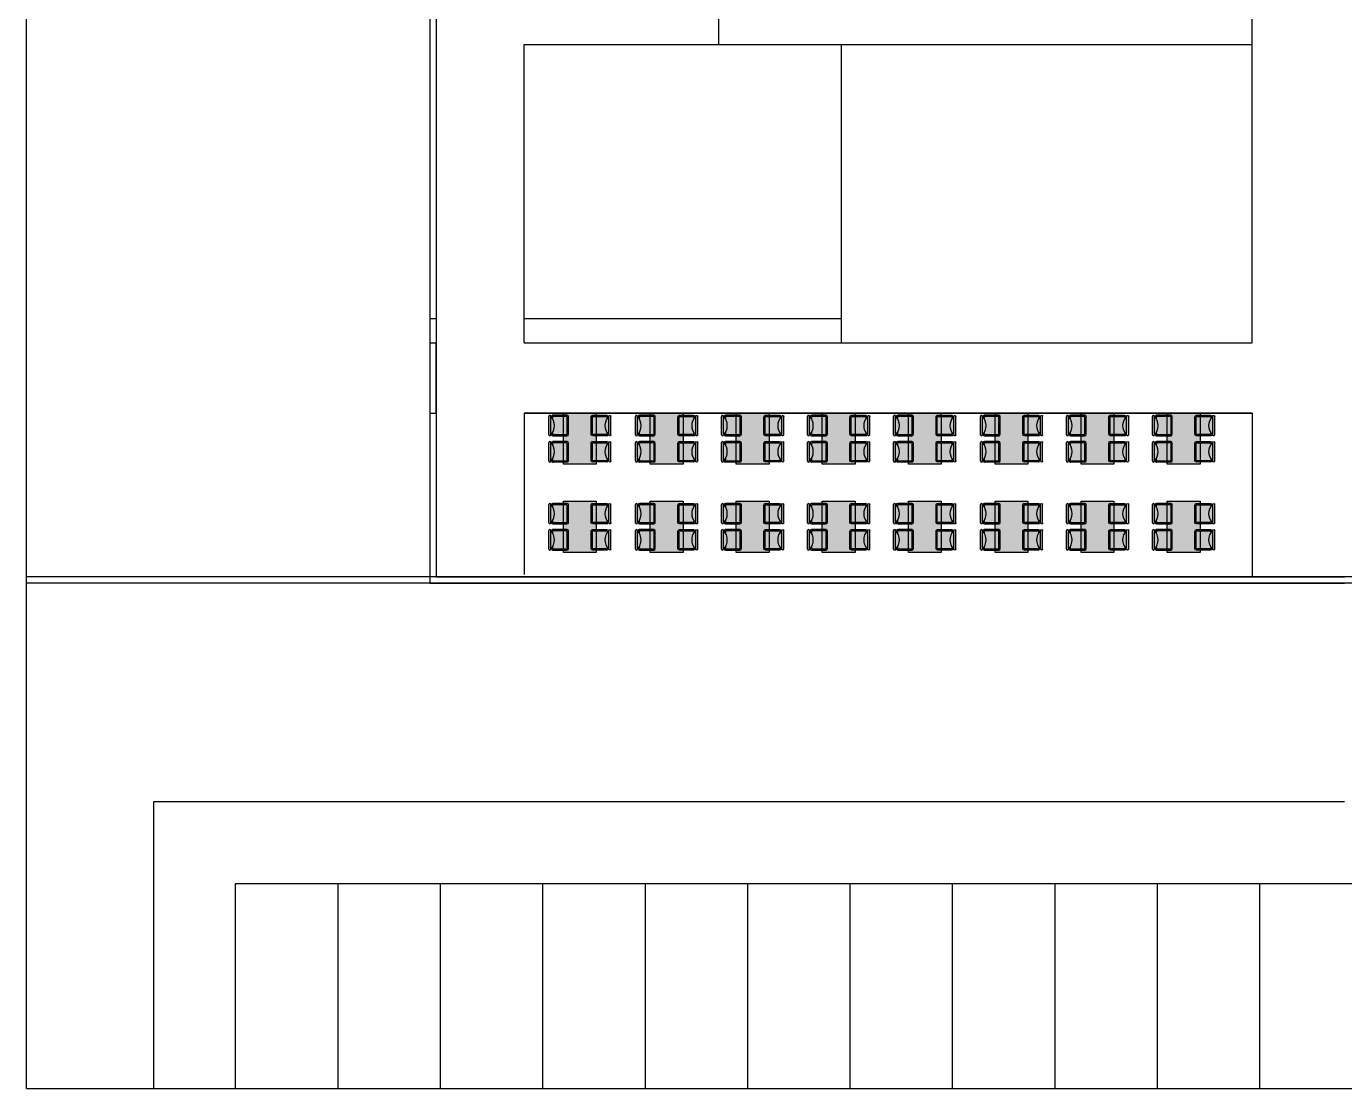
# Model space of a CAD drawing. Header units: inches. Extents: x -55 to 844, y -103 to 167.
# Drawn here: x 634.19 to 666.37, y 22.7 to 48.63 of the extents above; entities that cross this region are included whole.
import ezdxf

# ---------------------------------------------------------------- set-up
doc = ezdxf.new("R2010")
doc.units = ezdxf.units.IN
doc.header["$MEASUREMENT"] = 0
doc.layers.add('AI-Hatch mob', color=254, linetype='Continuous')
doc.layers.add('AI-Mob', color=2, linetype='Continuous')

# ---------------------------------------------------------------- blocks, each defined once
blk = doc.blocks.new('pol3')
for p, q in [((-0.264, -0.057), (0.264, 0.057)), ((-0.268, -0.181), (-0.18, -0.586)), ((-0.251, -0.116), (0.277, -0.001)), ((-0.232, -0.127), (-0.233, -0.127)), ((-0.231, -0.173), (-0.143, -0.578)), ((-0.172, -0.152), (-0.225, -0.164)), ((0.273, -0.056), (0.22, -0.067)), ((0.265, -0.019), (0.263, -0.02)), ((0.37, -0.467), (0.282, -0.062)), ((0.407, -0.459), (0.319, -0.054)), ((-0.134, -0.584), (0.364, -0.476)), ((-0.126, -0.621), (0.372, -0.513))]:
    blk.add_line(p, q)
for centre, radius, start, end in [((0.27, 0.028), 0.03, 282.2308, 102.2308), ((-0.258, -0.087), 0.03, 102.2308, 282.2308), ((-0.224, -0.171), 0.045, 102.2308, 192.2308), ((-0.048, 0.22), 0.393, 238.779, 325.6827), ((-0.224, -0.171), 0.0075, 102.2308, 192.2308), ((0.275, -0.063), 0.045, 12.2308, 102.2308), ((0.275, -0.063), 0.0075, 12.2308, 102.2308), ((-0.136, -0.577), 0.045, 192.2308, 282.2308), ((-0.136, -0.577), 0.0075, 192.2308, 282.2308), ((0.363, -0.469), 0.0075, 282.2308, 12.2308), ((0.363, -0.469), 0.045, 282.2308, 12.2308)]:
    blk.add_arc(centre, radius, start, end)
blk = doc.blocks.new('kjhgf')
at = {"layer": 'AI-Hatch mob', "true_color": 0xe1d8b7}
h = blk.add_hatch(color=254, dxfattribs=at)
h.paths.add_polyline_path([(280.212, -8.208, 0.414214), (280.174, -8.17), (279.828, -8.17, 0.414214), (279.791, -8.208), (279.791, -8.209, -0.04125), (279.822, -8.253), (279.822, -8.208, -0.414214), (279.828, -8.201), (280.174, -8.201, -0.414214), (280.181, -8.208), (280.181, -8.633, -0.414214), (280.174, -8.639), (279.828, -8.639, -0.414214), (279.822, -8.633), (279.822, -8.587, -0.04125), (279.791, -8.631), (279.791, -8.633, 0.414214), (279.828, -8.67), (280.174, -8.67, 0.414214), (280.212, -8.633)])
h.paths.add_polyline_path([(280.181, -8.208, 0.414214), (280.174, -8.201), (279.828, -8.201, 0.414214), (279.822, -8.208), (279.822, -8.253, -0.274688), (279.822, -8.587), (279.822, -8.633, 0.414214), (279.828, -8.639), (280.174, -8.639, 0.414214), (280.181, -8.633)], flags=16)
h.paths.add_polyline_path([(279.778, -8.645, 0.398472), (279.778, -8.195)])
h.paths.add_polyline_path([(279.728, -8.645, 1), (279.778, -8.645), (279.778, -8.195, 1), (279.728, -8.195)])
at = {"layer": 'AI-Hatch mob', "true_color": 0xd3bf96}
h = blk.add_hatch(color=9, dxfattribs=at)
h.paths.add_polyline_path([(279.822, -8.587, -0.04125), (279.791, -8.631), (279.791, -8.633, 0.414214), (279.828, -8.67), (280.174, -8.67, 0.414214), (280.212, -8.633), (280.212, -8.208, 0.414214), (280.174, -8.17), (279.828, -8.17, 0.414214), (279.791, -8.208), (279.791, -8.209, -0.04125), (279.822, -8.253), (279.822, -8.208, -0.414214), (279.828, -8.201), (280.174, -8.201, -0.414214), (280.181, -8.208), (280.181, -8.633, -0.414214), (280.174, -8.639), (279.828, -8.639, -0.414214), (279.822, -8.633)])
h.paths.add_polyline_path([(279.778, -8.645, 0.398472), (279.778, -8.195)])
at = {"layer": 'AI-Hatch mob'}
blk.add_hatch(color=31, dxfattribs=at).paths.add_polyline_path([(280.088, -8.114), (280.888, -8.114), (280.888, -9.364), (280.088, -9.364)])
at = {"layer": 'AI-Hatch mob', "true_color": 0xe1d8b7}
h = blk.add_hatch(color=254, dxfattribs=at)
h.paths.add_polyline_path([(280.764, -8.208, -0.414214), (280.801, -8.17), (281.147, -8.17, -0.414214), (281.185, -8.208), (281.185, -8.209, 0.04125), (281.154, -8.253), (281.154, -8.208, 0.414214), (281.147, -8.201), (280.801, -8.201, 0.414214), (280.795, -8.208), (280.795, -8.633, 0.414214), (280.801, -8.639), (281.147, -8.639, 0.414214), (281.154, -8.633), (281.154, -8.587, 0.04125), (281.185, -8.631), (281.185, -8.633, -0.414214), (281.147, -8.67), (280.801, -8.67, -0.414214), (280.764, -8.633)])
h.paths.add_polyline_path([(280.795, -8.208, -0.414214), (280.801, -8.201), (281.147, -8.201, -0.414214), (281.154, -8.208), (281.154, -8.253, 0.274688), (281.154, -8.587), (281.154, -8.633, -0.414214), (281.147, -8.639), (280.801, -8.639, -0.414214), (280.795, -8.633)], flags=16)
h.paths.add_polyline_path([(281.197, -8.645, -0.398472), (281.197, -8.195)])
h.paths.add_polyline_path([(281.247, -8.645, -1), (281.197, -8.645), (281.197, -8.195, -1), (281.247, -8.195)])
at = {"layer": 'AI-Hatch mob', "true_color": 0xd3bf96}
h = blk.add_hatch(color=9, dxfattribs=at)
h.paths.add_polyline_path([(281.154, -8.587, 0.04125), (281.185, -8.631), (281.185, -8.633, -0.414214), (281.147, -8.67), (280.801, -8.67, -0.414214), (280.764, -8.633), (280.764, -8.208, -0.414214), (280.801, -8.17), (281.147, -8.17, -0.414214), (281.185, -8.208), (281.185, -8.209, 0.04125), (281.154, -8.253), (281.154, -8.208, 0.414214), (281.147, -8.201), (280.801, -8.201, 0.414214), (280.795, -8.208), (280.795, -8.633, 0.414214), (280.801, -8.639), (281.147, -8.639, 0.414214), (281.154, -8.633)])
h.paths.add_polyline_path([(281.197, -8.645, -0.398472), (281.197, -8.195)])
at = {"layer": 'AI-Hatch mob', "true_color": 0xe1d8b7}
h = blk.add_hatch(color=254, dxfattribs=at)
h.paths.add_polyline_path([(280.212, -8.846, 0.414214), (280.174, -8.809), (279.828, -8.809, 0.414214), (279.791, -8.846), (279.791, -8.848, -0.04125), (279.822, -8.892), (279.822, -8.846, -0.414214), (279.828, -8.84), (280.174, -8.84, -0.414214), (280.181, -8.846), (280.181, -9.271, -0.414214), (280.174, -9.277), (279.828, -9.277, -0.414214), (279.822, -9.271), (279.822, -9.226, -0.04125), (279.791, -9.27), (279.791, -9.271, 0.414214), (279.828, -9.309), (280.174, -9.309, 0.414214), (280.212, -9.271)])
h.paths.add_polyline_path([(280.181, -8.846, 0.414214), (280.174, -8.84), (279.828, -8.84, 0.414214), (279.822, -8.846), (279.822, -8.892, -0.274688), (279.822, -9.226), (279.822, -9.271, 0.414214), (279.828, -9.277), (280.174, -9.277, 0.414214), (280.181, -9.271)], flags=16)
h.paths.add_polyline_path([(279.778, -9.284, 0.398472), (279.778, -8.834)])
h.paths.add_polyline_path([(279.728, -9.284, 1), (279.778, -9.284), (279.778, -8.834, 1), (279.728, -8.834)])
at = {"layer": 'AI-Hatch mob', "true_color": 0xd3bf96}
h = blk.add_hatch(color=9, dxfattribs=at)
h.paths.add_polyline_path([(279.822, -9.226, -0.04125), (279.791, -9.27), (279.791, -9.271, 0.414214), (279.828, -9.309), (280.174, -9.309, 0.414214), (280.212, -9.271), (280.212, -8.846, 0.414214), (280.174, -8.809), (279.828, -8.809, 0.414214), (279.791, -8.846), (279.791, -8.848, -0.04125), (279.822, -8.892), (279.822, -8.846, -0.414214), (279.828, -8.84), (280.174, -8.84, -0.414214), (280.181, -8.846), (280.181, -9.271, -0.414214), (280.174, -9.277), (279.828, -9.277, -0.414214), (279.822, -9.271)])
h.paths.add_polyline_path([(279.778, -9.284, 0.398472), (279.778, -8.834)])
at = {"layer": 'AI-Hatch mob', "true_color": 0xe1d8b7}
h = blk.add_hatch(color=254, dxfattribs=at)
h.paths.add_polyline_path([(280.764, -8.846, -0.414214), (280.801, -8.809), (281.147, -8.809, -0.414214), (281.185, -8.846), (281.185, -8.848, 0.04125), (281.154, -8.892), (281.154, -8.846, 0.414214), (281.147, -8.84), (280.801, -8.84, 0.414214), (280.795, -8.846), (280.795, -9.271, 0.414214), (280.801, -9.277), (281.147, -9.277, 0.414214), (281.154, -9.271), (281.154, -9.226, 0.04125), (281.185, -9.27), (281.185, -9.271, -0.414214), (281.147, -9.309), (280.801, -9.309, -0.414214), (280.764, -9.271)])
h.paths.add_polyline_path([(280.795, -8.846, -0.414214), (280.801, -8.84), (281.147, -8.84, -0.414214), (281.154, -8.846), (281.154, -8.892, 0.274688), (281.154, -9.226), (281.154, -9.271, -0.414214), (281.147, -9.277), (280.801, -9.277, -0.414214), (280.795, -9.271)], flags=16)
h.paths.add_polyline_path([(281.197, -9.284, -0.398472), (281.197, -8.834)])
h.paths.add_polyline_path([(281.247, -9.284, -1), (281.197, -9.284), (281.197, -8.834, -1), (281.247, -8.834)])
at = {"layer": 'AI-Hatch mob', "true_color": 0xd3bf96}
h = blk.add_hatch(color=9, dxfattribs=at)
h.paths.add_polyline_path([(281.154, -9.226, 0.04125), (281.185, -9.27), (281.185, -9.271, -0.414214), (281.147, -9.309), (280.801, -9.309, -0.414214), (280.764, -9.271), (280.764, -8.846, -0.414214), (280.801, -8.809), (281.147, -8.809, -0.414214), (281.185, -8.846), (281.185, -8.848, 0.04125), (281.154, -8.892), (281.154, -8.846, 0.414214), (281.147, -8.84), (280.801, -8.84, 0.414214), (280.795, -8.846), (280.795, -9.271, 0.414214), (280.801, -9.277), (281.147, -9.277, 0.414214), (281.154, -9.271)])
h.paths.add_polyline_path([(281.197, -9.284, -0.398472), (281.197, -8.834)])
at = {"layer": 'AI-Mob'}
blk.add_lwpolyline([(280.088, -8.114), (280.888, -8.114), (280.888, -9.364), (280.088, -9.364)], close=True, dxfattribs=at)
for p, xscale, yscale, zscale, rotation in [((279.728, -8.42), 0.8333333333333629, 0.8333333333333629, 0.8333333333333629, 77.76917747799142), ((281.247, -8.42), -0.8333333333333447, 0.8333333333333712, 0.8333333333333744, 282.2308225220488), ((279.728, -9.059), 0.8333333333333629, 0.8333333333333629, 0.8333333333333629, 77.76917747799142), ((281.247, -9.059), -0.8333333333333447, 0.8333333333333712, 0.8333333333333744, 282.2308225220488)]:
    blk.add_blockref('pol3', p, dxfattribs=dict(at, xscale=xscale, yscale=yscale, zscale=zscale, rotation=rotation))

msp = doc.modelspace()

# ---------------------------------------------------------------- linework, layer by layer
for p, q in [((634.193, 22.701), (634.193, 66.701)), ((644.043, 55.801), (644.043, 48.189)), ((644.193, 55.951), (644.193, 35.191)), ((651.093, 48.189), (651.093, 55.951)), ((644.043, 48.189), (644.043, 35.041)), ((644.193, 48.189), (644.193, 35.191)), ((646.343, 48.189), (664.115, 48.189)), ((646.343, 40.901), (646.343, 48.189)), ((654.079, 48.189), (654.079, 40.901)), ((644.043, 41.501), (644.193, 41.501)), ((646.343, 41.501), (654.079, 41.501)), ((644.043, 40.901), (644.193, 40.901)), ((646.343, 40.901), (664.115, 40.901)), ((644.043, 39.191), (644.193, 39.191)), ((646.343, 39.191), (664.115, 39.191)), ((646.343, 39.191), (646.343, 35.253)), ((664.115, 39.191), (664.115, 35.191)), ((701.693, 35.191), (634.193, 35.191)), ((644.193, 35.191), (666.37, 35.191)), ((648.462, 35.191), (647.862, 35.191)), ((648.462, 35.191), (648.462, 35.191)), ((701.693, 35.041), (634.193, 35.041)), ((644.043, 35.041), (666.37, 35.041)), ((666.37, 29.701), (637.293, 29.701)), ((637.293, 29.701), (637.293, 22.701)), ((666.793, 27.701), (639.293, 27.701)), ((639.293, 27.701), (639.293, 22.701)), ((641.793, 27.701), (641.793, 22.701)), ((644.293, 27.701), (644.293, 22.701)), ((646.793, 27.701), (646.793, 22.701)), ((649.293, 27.701), (649.293, 22.701)), ((651.793, 27.701), (651.793, 22.701)), ((654.293, 27.701), (654.293, 22.701)), ((656.793, 27.701), (656.793, 22.701)), ((659.293, 27.701), (659.293, 22.701)), ((661.793, 27.701), (661.793, 22.701)), ((664.293, 27.701), (664.293, 22.701)), ((634.193, 22.701), (709.193, 22.701))]:
    msp.add_line(p, q)
for points in [[(664.115, 48.189), (664.115, 55.951)], [(664.115, 40.901), (664.115, 48.189)], [(644.193, 39.191), (644.193, 39.191), (644.193, 40.901)], [(646.343, 40.901), (664.115, 40.901)], [(662.5, 40.901), (664.115, 40.901)], [(664.115, 39.191), (646.343, 39.191)], [(662.5, 39.191), (660.093, 39.191)], [(664.115, 39.191), (662.5, 39.191)]]:
    msp.add_lwpolyline(points)

# ---------------------------------------------------------------- block references
for p in [(367.215, 47.305), (369.333, 47.305), (371.433, 47.305), (373.533, 47.305), (375.633, 47.305), (377.752, 47.305), (379.852, 47.305), (381.952, 47.305), (367.215, 45.155), (369.333, 45.155), (371.433, 45.155), (373.533, 45.155), (375.633, 45.155), (377.752, 45.155), (379.852, 45.155), (381.952, 45.155)]:
    msp.add_blockref('kjhgf', p)

doc.saveas('drawing.dxf')
